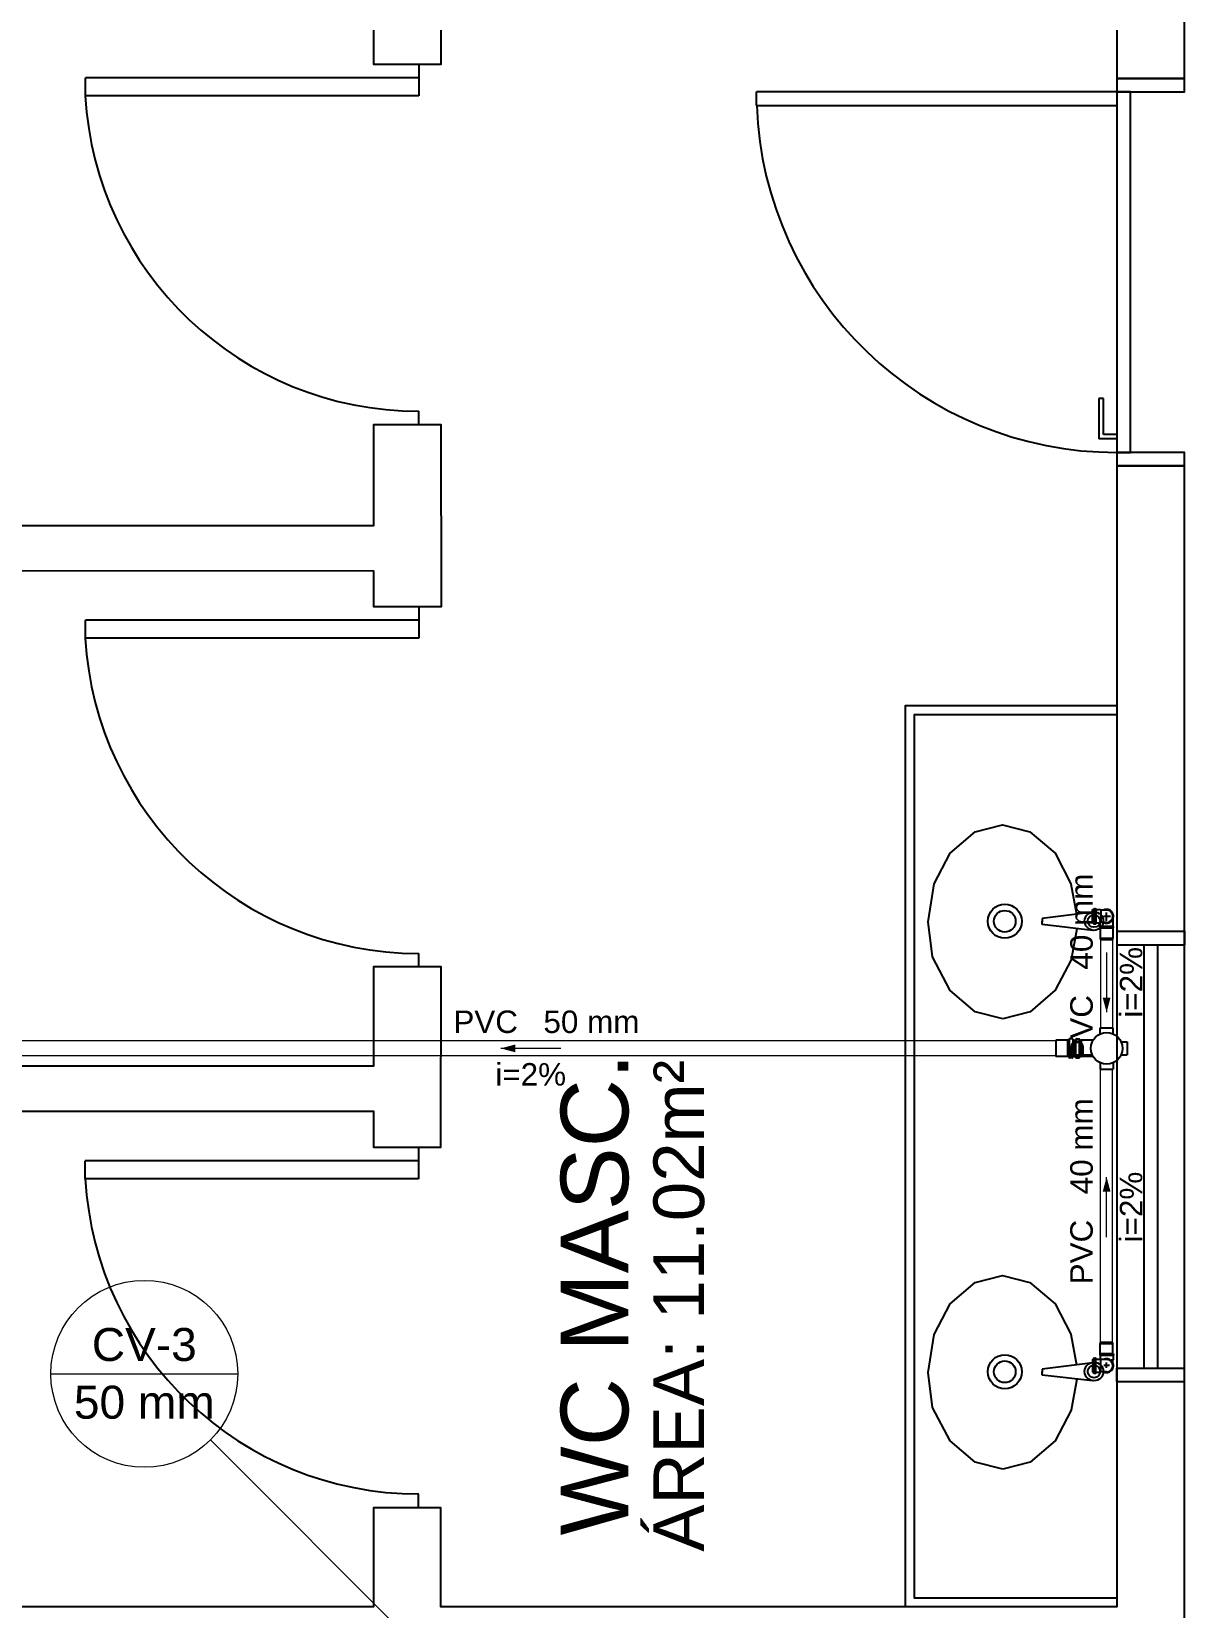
# Model space of a CAD drawing. Header units: millimetres. Extents: x -823 to -490, y -63 to 119.
# Drawn here: x -598.09 to -592.95, y 59.09 to 66.12 of the extents above; entities that cross this region are included whole.
import ezdxf

# ---------------------------------------------------------------- set-up
doc = ezdxf.new("R2010")
doc.units = ezdxf.units.MM
doc.header["$LTSCALE"] = 0.2
doc.header["$MEASUREMENT"] = 0
for name, color, linetype, lineweight in [('CV-Indicação coluna', 5, 'Continuous', 5), ('TQ-Condutos', 5, 'Continuous', 5), ('TQ-Sentido conduto', 9, 'Continuous', 5), ('TQ-Textos conduto', 7, 'Continuous', 5)]:
    doc.layers.add(name, color=color, linetype=linetype, lineweight=lineweight)
doc.layers.add('Simbolos', color=5, linetype='Continuous')
doc.layers.add('Simbolos_int', color=2, linetype='Continuous')
doc.styles.add('Arial', font='arial.ttf')

msp = doc.modelspace()

# ---------------------------------------------------------------- hatches: boundary and pattern name
at = {"layer": 'TQ-Sentido conduto', "linetype": 'Continuous'}
for points in [[(-593.2958, 61.747), (-593.2785, 61.8116), (-593.3131, 61.8116)], [(-595.9962, 61.5862), (-595.9317, 61.5689), (-595.9317, 61.6035)], [(-593.2958, 61.0127), (-593.3131, 60.9482), (-593.2785, 60.9482)]]:
    msp.add_hatch(color=256, dxfattribs=at).paths.add_polyline_path(points)

# ---------------------------------------------------------------- linework, layer by layer
for p, q in [((-596.3612, 65.9724), (-596.3612, 65.832)), ((-596.3612, 65.9122), (-597.8471, 65.9122)), ((-597.8471, 65.832), (-597.8471, 65.9122)), ((-596.3612, 65.832), (-597.8471, 65.832)), ((-594.8561, 65.7888), (-594.8561, 65.849)), ((-593.31, 64.4835), (-593.3301, 64.4835)), ((-593.3301, 64.4835), (-593.3301, 64.3029)), ((-593.31, 64.3229), (-593.31, 64.4835)), ((-596.3612, 64.3661), (-596.3612, 64.4263)), ((-593.2498, 64.3229), (-593.31, 64.3229)), ((-593.31, 64.3029), (-593.3301, 64.3029)), ((-593.2498, 64.3029), (-593.31, 64.3029)), ((-596.3612, 63.5554), (-596.3612, 63.4149)), ((-596.3612, 63.4952), (-597.8471, 63.4952)), ((-597.8471, 63.4149), (-597.8471, 63.4952)), ((-596.3612, 63.4149), (-597.8471, 63.4149)), ((-593.3572, 62.1928), (-593.5829, 62.1657)), ((-593.5829, 62.1657), (-593.5829, 62.1497)), ((-593.5829, 62.1377), (-593.5829, 62.1537)), ((-593.3572, 62.1116), (-593.5829, 62.1377)), ((-596.3612, 61.949), (-596.3612, 62.0092)), ((-596.3622, 61.0851), (-597.8481, 61.0851)), ((-597.8481, 61.0049), (-597.8481, 61.0851)), ((-596.3622, 61.1463), (-596.3622, 61.0049)), ((-596.3622, 61.0049), (-597.8481, 61.0049)), ((-593.3572, 60.1841), (-593.5829, 60.157)), ((-593.5829, 60.157), (-593.5829, 60.142)), ((-593.5829, 60.1299), (-593.5829, 60.145)), ((-593.3572, 60.1039), (-593.5829, 60.1299)), ((-596.3622, 59.539), (-596.3622, 59.5992))]:
    msp.add_line(p, q)
at = {"linetype": 'Continuous'}
for p, q in [((-593.2498, 65.849), (-594.8561, 65.849)), ((-594.8561, 65.7888), (-593.2498, 65.7888)), ((-593.2498, 62.1086), (-593.2498, 62.0484)), ((-593.2498, 62.1086), (-592.9488, 62.1086)), ((-592.9488, 62.1086), (-592.9488, 62.0484)), ((-593.2498, 62.0484), (-592.9488, 62.0484)), ((-593.1294, 62.0484), (-593.1294, 60.161)), ((-593.0692, 62.0484), (-593.0692, 60.161)), ((-593.2498, 60.161), (-592.9488, 60.161)), ((-593.2498, 60.1008), (-593.2498, 60.161)), ((-593.2498, 60.1008), (-592.9488, 60.1008)), ((-592.9488, 60.1008), (-592.9488, 60.161))]:
    msp.add_line(p, q, dxfattribs=at)
for points in [[(-593.2498, 66.1249), (-593.2498, 65.9092), (-592.9488, 65.9092), (-592.9488, 66.6407)], [(-596.5628, 66.1249), (-596.5628, 65.9724), (-596.2618, 65.9724), (-596.2618, 66.1249)], [(-599.5749, 63.7159), (-596.5628, 63.7149), (-596.5628, 63.5554), (-596.2608, 63.5554), (-596.2618, 64.3661), (-596.5628, 64.3661), (-596.5628, 63.9156), (-599.5749, 63.9156)], [(-592.9488, 56.9483), (-592.9488, 64.1825), (-593.2498, 64.1825), (-593.2498, 59.0965), (-596.2628, 59.0965), (-596.2628, 59.539), (-596.5628, 59.539), (-596.5628, 59.0965), (-599.5759, 59.0965)], [(-593.2498, 63.1129), (-594.1939, 63.1129), (-594.1939, 59.0965)], [(-593.2498, 63.0728), (-594.1538, 63.0728), (-594.1538, 59.1366), (-593.2498, 59.1366)], [(-593.7585, 61.7183), (-593.8809, 61.7494), (-593.9933, 61.8447), (-593.9933, 61.8447), (-594.0715, 61.9942), (-594.0715, 61.9942), (-594.0906, 62.1497), (-594.0906, 62.1497), (-594.0645, 62.3203), (-594.0645, 62.3203), (-593.9933, 62.4557), (-593.9933, 62.4557), (-593.8819, 62.551), (-593.8819, 62.551), (-593.7595, 62.5821), (-593.6381, 62.552), (-593.5247, 62.4557), (-593.5247, 62.4557), (-593.4545, 62.3203), (-593.4545, 62.3203), (-593.4294, 62.1838), (-593.4294, 62.1838)], [(-593.4284, 62.1196), (-593.4535, 61.9811), (-593.4535, 61.9811), (-593.5247, 61.8457), (-593.5247, 61.8457), (-593.6371, 61.7494), (-593.6371, 61.7494), (-593.7585, 61.7183)], [(-599.5759, 61.3059), (-596.5628, 61.3059), (-596.5628, 61.1463), (-596.2628, 61.1463), (-596.2618, 61.949), (-596.5628, 61.949), (-596.5628, 61.5065), (-599.5759, 61.5065)], [(-593.7585, 59.7105), (-593.8809, 59.7416), (-593.9933, 59.837), (-593.9933, 59.837), (-594.0715, 59.9855), (-594.0715, 59.9855), (-594.0906, 60.142), (-594.0906, 60.142), (-594.0645, 60.3115), (-594.0645, 60.3115), (-593.9933, 60.448), (-593.9933, 60.448), (-593.8819, 60.5433), (-593.8819, 60.5433), (-593.7595, 60.5744), (-593.6381, 60.5433), (-593.5247, 60.448), (-593.5247, 60.448), (-593.4545, 60.3126), (-593.4545, 60.3126), (-593.4294, 60.1761), (-593.4294, 60.1761)], [(-593.4284, 60.1119), (-593.4535, 59.9734), (-593.4535, 59.9734), (-593.5247, 59.837), (-593.5247, 59.837), (-593.6371, 59.7416), (-593.6371, 59.7416), (-593.7585, 59.7105)]]:
    msp.add_lwpolyline(points)
for points in [[(-593.2498, 65.849), (-592.9488, 65.849), (-592.9488, 65.9092), (-593.2498, 65.9092), (-593.2498, 65.849)], [(-593.2498, 64.2427), (-593.1896, 64.2427), (-593.1896, 65.849), (-593.2498, 65.849), (-593.2498, 64.2427)], [(-593.2498, 64.1825), (-592.9488, 64.1825), (-592.9488, 64.2427), (-593.2498, 64.2427), (-593.2498, 64.1825)]]:
    msp.add_lwpolyline(points, close=True)
for centre, radius in [((-593.7495, 62.1527), 0.0757), ((-593.7495, 62.1527), 0.0482), ((-593.3521, 62.1537), 0.0415), ((-593.3521, 62.1537), 0.0275), ((-593.7495, 60.145), 0.0757), ((-593.7495, 60.145), 0.0482), ((-593.3521, 60.146), 0.0415), ((-593.3521, 60.146), 0.0275)]:
    msp.add_circle(centre, radius)
for centre in [(-596.3602, 65.9163), (-596.3602, 63.4992), (-596.3602, 61.0901)]:
    msp.add_arc(centre, 1.49, 183.247, 269.935)
msp.add_arc((-593.2508, 65.848), 1.6055, 182.118, 270.027, dxfattribs=at)
at = {"layer": 'CV-Indicação coluna'}
for p, q in [((-598.0014, 60.1357), (-597.1682, 60.1357)), ((-597.2902, 59.8412), (-596.2554, 58.8063))]:
    msp.add_line(p, q, dxfattribs=at)
msp.add_circle((-597.5848, 60.1357), 0.4166, dxfattribs=at)
at = {"layer": 'Simbolos'}
for p, q in [((-593.3586, 62.1457), (-593.3586, 62.2046)), ((-593.3586, 62.2046), (-593.3544, 62.2046)), ((-593.3526, 62.2076), (-593.3531, 62.2056)), ((-593.3513, 62.2086), (-593.3449, 62.2086)), ((-593.3436, 62.2074), (-593.3435, 62.2058)), ((-593.3421, 62.2046), (-593.3232, 62.2046)), ((-593.3232, 62.2046), (-593.3212, 62.2026)), ((-593.3088, 62.2026), (-593.3212, 62.2026)), ((-593.2958, 62.2026), (-593.3088, 62.2026)), ((-593.3586, 62.1457), (-593.3544, 62.1457)), ((-593.3526, 62.1426), (-593.3531, 62.1447)), ((-593.3513, 62.1416), (-593.3449, 62.1416)), ((-593.3436, 62.1429), (-593.3435, 62.1444)), ((-593.3421, 62.1457), (-593.3232, 62.1457)), ((-593.3249, 62.1297), (-593.3249, 62.1457)), ((-593.3232, 62.1457), (-593.3212, 62.1476)), ((-593.3088, 62.1476), (-593.3212, 62.1476)), ((-593.2958, 62.1476), (-593.3088, 62.1476)), ((-593.2683, 62.1621), (-593.2683, 62.1513)), ((-593.2666, 62.1497), (-593.2683, 62.1513)), ((-593.2666, 62.1297), (-593.2666, 62.1497)), ((-593.3262, 62.1283), (-593.3249, 62.1297)), ((-593.3262, 62.123), (-593.3262, 62.1283)), ((-593.2653, 62.123), (-593.3262, 62.123)), ((-593.3241, 62.123), (-593.2675, 62.123)), ((-593.3241, 62.123), (-593.3241, 62.0776)), ((-593.3241, 62.0776), (-593.3225, 62.0716)), ((-593.2675, 62.0776), (-593.2691, 62.0716)), ((-593.2675, 62.123), (-593.2675, 62.0776)), ((-593.2653, 62.1283), (-593.2666, 62.1297)), ((-593.2653, 62.123), (-593.2653, 62.1283)), ((-593.3249, 61.6781), (-593.2666, 61.6781)), ((-593.3249, 61.6517), (-593.3249, 61.6781)), ((-593.2666, 61.6517), (-593.2666, 61.6781)), ((-593.4705, 61.6224), (-593.5227, 61.6224)), ((-593.4702, 61.6227), (-593.4705, 61.6224)), ((-593.464, 61.6227), (-593.4702, 61.6227)), ((-593.4623, 61.6274), (-593.4626, 61.6239)), ((-593.4493, 61.6287), (-593.461, 61.6287)), ((-593.448, 61.6277), (-593.4469, 61.6237)), ((-593.4398, 61.6227), (-593.4456, 61.6227)), ((-593.4398, 61.6227), (-593.4398, 61.5496)), ((-593.4398, 61.6227), (-593.434, 61.6227)), ((-593.4398, 61.6227), (-593.4398, 61.5496)), ((-593.4317, 61.6277), (-593.4327, 61.6237)), ((-593.4304, 61.6287), (-593.4187, 61.6287)), ((-593.4173, 61.6274), (-593.417, 61.6239)), ((-593.4157, 61.6227), (-593.4097, 61.6227)), ((-593.4097, 61.6227), (-593.4093, 61.6224)), ((-593.3563, 61.6224), (-593.4093, 61.6224)), ((-593.2302, 61.6153), (-593.2039, 61.6153)), ((-593.2039, 61.6153), (-593.2039, 61.557)), ((-593.4705, 61.5499), (-593.5227, 61.5499)), ((-593.4702, 61.5496), (-593.4705, 61.5499)), ((-593.464, 61.5496), (-593.4702, 61.5496)), ((-593.4623, 61.5449), (-593.4626, 61.5484)), ((-593.4493, 61.5437), (-593.461, 61.5437)), ((-593.448, 61.5447), (-593.4469, 61.5486)), ((-593.4398, 61.5496), (-593.4456, 61.5496)), ((-593.4398, 61.5496), (-593.434, 61.5496)), ((-593.4317, 61.5447), (-593.4327, 61.5486)), ((-593.4304, 61.5437), (-593.4187, 61.5437)), ((-593.4173, 61.5449), (-593.417, 61.5484)), ((-593.4157, 61.5496), (-593.4097, 61.5496)), ((-593.4097, 61.5496), (-593.4093, 61.5499)), ((-593.3563, 61.5499), (-593.4093, 61.5499)), ((-593.3249, 61.5206), (-593.3249, 61.4942)), ((-593.2666, 61.5206), (-593.2666, 61.4942)), ((-593.2302, 61.557), (-593.2039, 61.557)), ((-593.3249, 61.4942), (-593.2666, 61.4942)), ((-593.3241, 60.2696), (-593.3225, 60.2756)), ((-593.3241, 60.2242), (-593.3241, 60.2696)), ((-593.2675, 60.2696), (-593.2691, 60.2756)), ((-593.2675, 60.2242), (-593.2675, 60.2696)), ((-593.3586, 60.2015), (-593.3586, 60.1426)), ((-593.3586, 60.2015), (-593.3544, 60.2015)), ((-593.3526, 60.2046), (-593.3531, 60.2025)), ((-593.3513, 60.2056), (-593.3449, 60.2056)), ((-593.3436, 60.2043), (-593.3435, 60.2028)), ((-593.3421, 60.2015), (-593.3232, 60.2015)), ((-593.2653, 60.2242), (-593.3262, 60.2242)), ((-593.3262, 60.2242), (-593.3262, 60.2188)), ((-593.3262, 60.2188), (-593.3249, 60.2175)), ((-593.3249, 60.2175), (-593.3249, 60.2015)), ((-593.2675, 60.2242), (-593.3241, 60.2242)), ((-593.3232, 60.2015), (-593.3212, 60.1996)), ((-593.3088, 60.1996), (-593.3212, 60.1996)), ((-593.2958, 60.1996), (-593.3088, 60.1996)), ((-593.2666, 60.1975), (-593.2683, 60.1959)), ((-593.2683, 60.1851), (-593.2683, 60.1959)), ((-593.2653, 60.2188), (-593.2666, 60.2175)), ((-593.2666, 60.2175), (-593.2666, 60.1975)), ((-593.2653, 60.2242), (-593.2653, 60.2188)), ((-593.3586, 60.1426), (-593.3544, 60.1426)), ((-593.3526, 60.1396), (-593.3531, 60.1416)), ((-593.3513, 60.1386), (-593.3449, 60.1386)), ((-593.3436, 60.1398), (-593.3435, 60.1414)), ((-593.3421, 60.1426), (-593.3232, 60.1426)), ((-593.3232, 60.1426), (-593.3212, 60.1446)), ((-593.3088, 60.1446), (-593.3212, 60.1446)), ((-593.2958, 60.1446), (-593.3088, 60.1446))]:
    msp.add_line(p, q, dxfattribs=at)
for points in [[(-593.3544, 62.2046), (-593.3542, 62.2046), (-593.3541, 62.2046), (-593.3539, 62.2047), (-593.3537, 62.2048), (-593.3535, 62.2049), (-593.3534, 62.2051), (-593.3533, 62.2052), (-593.3532, 62.2054), (-593.3531, 62.2056)], [(-593.3513, 62.2086), (-593.3515, 62.2086), (-593.3517, 62.2085), (-593.3519, 62.2085), (-593.352, 62.2084), (-593.3522, 62.2082), (-593.3523, 62.2081), (-593.3524, 62.208), (-593.3525, 62.2078), (-593.3526, 62.2076)], [(-593.3436, 62.2074), (-593.3436, 62.2076), (-593.3437, 62.2078), (-593.3438, 62.208), (-593.3439, 62.2082), (-593.3441, 62.2083), (-593.3443, 62.2084), (-593.3445, 62.2085), (-593.3447, 62.2086), (-593.3449, 62.2086)], [(-593.3434, 62.2058), (-593.3434, 62.2056), (-593.3433, 62.2054), (-593.3432, 62.2052), (-593.3431, 62.205), (-593.3429, 62.2049), (-593.3427, 62.2047), (-593.3425, 62.2046), (-593.3423, 62.2046), (-593.3421, 62.2046)], [(-593.2827, 62.2026), (-593.2855, 62.2038), (-593.2884, 62.2047), (-593.2913, 62.2052), (-593.2943, 62.2055), (-593.2973, 62.2055), (-593.3003, 62.2052), (-593.3032, 62.2047), (-593.3061, 62.2038), (-593.3088, 62.2026)], [(-593.2958, 62.1476), (-593.291, 62.148), (-593.2864, 62.1493), (-593.282, 62.1513), (-593.2781, 62.154), (-593.2747, 62.1574), (-593.272, 62.1614), (-593.2699, 62.1657), (-593.2687, 62.1703), (-593.2683, 62.1751), (-593.2687, 62.1799), (-593.2699, 62.1845), (-593.272, 62.1889), (-593.2747, 62.1928), (-593.2781, 62.1962), (-593.282, 62.1989), (-593.2864, 62.201), (-593.291, 62.2022), (-593.2958, 62.2026)], [(-593.3531, 62.1447), (-593.3532, 62.1448), (-593.3533, 62.145), (-593.3534, 62.1452), (-593.3535, 62.1453), (-593.3537, 62.1454), (-593.3539, 62.1455), (-593.3541, 62.1456), (-593.3542, 62.1456), (-593.3544, 62.1457)], [(-593.3526, 62.1426), (-593.3525, 62.1425), (-593.3524, 62.1423), (-593.3523, 62.1421), (-593.3522, 62.142), (-593.352, 62.1419), (-593.3519, 62.1418), (-593.3517, 62.1417), (-593.3515, 62.1417), (-593.3513, 62.1416)], [(-593.3449, 62.1416), (-593.3447, 62.1417), (-593.3445, 62.1417), (-593.3443, 62.1418), (-593.3441, 62.1419), (-593.3439, 62.1421), (-593.3438, 62.1422), (-593.3437, 62.1424), (-593.3436, 62.1426), (-593.3436, 62.1429)], [(-593.3421, 62.1457), (-593.3423, 62.1456), (-593.3425, 62.1456), (-593.3427, 62.1455), (-593.3429, 62.1454), (-593.3431, 62.1452), (-593.3432, 62.1451), (-593.3433, 62.1449), (-593.3434, 62.1446), (-593.3434, 62.1444)], [(-593.3261, 61.6499), (-593.3258, 61.65), (-593.3256, 61.6502), (-593.3254, 61.6503), (-593.3253, 61.6505), (-593.3252, 61.6507), (-593.325, 61.651), (-593.325, 61.6512), (-593.3249, 61.6515), (-593.3249, 61.6517)], [(-593.2666, 61.6517), (-593.2666, 61.6515), (-593.2666, 61.6512), (-593.2665, 61.651), (-593.2664, 61.6507), (-593.2663, 61.6505), (-593.2661, 61.6503), (-593.2659, 61.6502), (-593.2657, 61.65), (-593.2655, 61.6499)], [(-593.464, 61.6227), (-593.4637, 61.6227), (-593.4635, 61.6228), (-593.4633, 61.6229), (-593.4631, 61.623), (-593.463, 61.6231), (-593.4628, 61.6233), (-593.4627, 61.6235), (-593.4627, 61.6237), (-593.4626, 61.6239)], [(-593.461, 61.6287), (-593.4612, 61.6286), (-593.4614, 61.6286), (-593.4616, 61.6285), (-593.4618, 61.6284), (-593.462, 61.6282), (-593.4621, 61.6281), (-593.4622, 61.6279), (-593.4623, 61.6277), (-593.4623, 61.6274)], [(-593.448, 61.6277), (-593.448, 61.6279), (-593.4481, 61.628), (-593.4483, 61.6282), (-593.4484, 61.6283), (-593.4485, 61.6284), (-593.4487, 61.6285), (-593.4489, 61.6286), (-593.4491, 61.6286), (-593.4493, 61.6287)], [(-593.4469, 61.6237), (-593.4469, 61.6235), (-593.4468, 61.6233), (-593.4467, 61.6232), (-593.4465, 61.6231), (-593.4464, 61.6229), (-593.4462, 61.6228), (-593.446, 61.6228), (-593.4458, 61.6227), (-593.4456, 61.6227)], [(-593.434, 61.6227), (-593.4338, 61.6227), (-593.4336, 61.6228), (-593.4334, 61.6228), (-593.4333, 61.6229), (-593.4331, 61.6231), (-593.433, 61.6232), (-593.4329, 61.6233), (-593.4328, 61.6235), (-593.4327, 61.6237)], [(-593.4304, 61.6287), (-593.4305, 61.6286), (-593.4307, 61.6286), (-593.4309, 61.6285), (-593.4311, 61.6284), (-593.4312, 61.6283), (-593.4314, 61.6282), (-593.4315, 61.628), (-593.4316, 61.6279), (-593.4316, 61.6277)], [(-593.4173, 61.6274), (-593.4174, 61.6277), (-593.4174, 61.6279), (-593.4175, 61.6281), (-593.4177, 61.6282), (-593.4178, 61.6284), (-593.418, 61.6285), (-593.4182, 61.6286), (-593.4184, 61.6286), (-593.4187, 61.6287)], [(-593.417, 61.6239), (-593.417, 61.6237), (-593.4169, 61.6235), (-593.4168, 61.6233), (-593.4167, 61.6231), (-593.4165, 61.623), (-593.4163, 61.6229), (-593.4161, 61.6228), (-593.4159, 61.6227), (-593.4157, 61.6227)], [(-593.232, 61.6164), (-593.2319, 61.6162), (-593.2318, 61.616), (-593.2316, 61.6158), (-593.2314, 61.6157), (-593.2312, 61.6155), (-593.231, 61.6154), (-593.2307, 61.6154), (-593.2305, 61.6153), (-593.2302, 61.6153)], [(-593.4626, 61.5484), (-593.4627, 61.5486), (-593.4627, 61.5488), (-593.4628, 61.549), (-593.463, 61.5492), (-593.4631, 61.5493), (-593.4633, 61.5495), (-593.4635, 61.5496), (-593.4637, 61.5496), (-593.464, 61.5496)], [(-593.4623, 61.5449), (-593.4623, 61.5447), (-593.4622, 61.5445), (-593.4621, 61.5443), (-593.462, 61.5441), (-593.4618, 61.544), (-593.4616, 61.5438), (-593.4614, 61.5438), (-593.4612, 61.5437), (-593.461, 61.5437)], [(-593.4493, 61.5437), (-593.4491, 61.5437), (-593.4489, 61.5437), (-593.4487, 61.5438), (-593.4485, 61.5439), (-593.4484, 61.544), (-593.4483, 61.5442), (-593.4481, 61.5443), (-593.448, 61.5445), (-593.448, 61.5447)], [(-593.4456, 61.5496), (-593.4458, 61.5496), (-593.446, 61.5496), (-593.4462, 61.5495), (-593.4464, 61.5494), (-593.4465, 61.5493), (-593.4467, 61.5491), (-593.4468, 61.549), (-593.4469, 61.5488), (-593.4469, 61.5486)], [(-593.4327, 61.5486), (-593.4328, 61.5488), (-593.4329, 61.549), (-593.433, 61.5491), (-593.4331, 61.5493), (-593.4333, 61.5494), (-593.4334, 61.5495), (-593.4336, 61.5496), (-593.4338, 61.5496), (-593.434, 61.5496)], [(-593.4316, 61.5447), (-593.4316, 61.5445), (-593.4315, 61.5443), (-593.4314, 61.5442), (-593.4312, 61.544), (-593.4311, 61.5439), (-593.4309, 61.5438), (-593.4307, 61.5437), (-593.4305, 61.5437), (-593.4304, 61.5437)], [(-593.4187, 61.5437), (-593.4184, 61.5437), (-593.4182, 61.5438), (-593.418, 61.5438), (-593.4178, 61.544), (-593.4177, 61.5441), (-593.4175, 61.5443), (-593.4174, 61.5445), (-593.4174, 61.5447), (-593.4173, 61.5449)], [(-593.4157, 61.5496), (-593.4159, 61.5496), (-593.4161, 61.5496), (-593.4163, 61.5495), (-593.4165, 61.5493), (-593.4167, 61.5492), (-593.4168, 61.549), (-593.4169, 61.5488), (-593.417, 61.5486), (-593.417, 61.5484)], [(-593.3249, 61.5206), (-593.3249, 61.5209), (-593.325, 61.5211), (-593.325, 61.5214), (-593.3252, 61.5216), (-593.3253, 61.5218), (-593.3254, 61.522), (-593.3256, 61.5222), (-593.3258, 61.5223), (-593.3261, 61.5224)], [(-593.2655, 61.5224), (-593.2657, 61.5223), (-593.2659, 61.5222), (-593.2661, 61.522), (-593.2663, 61.5218), (-593.2664, 61.5216), (-593.2665, 61.5214), (-593.2666, 61.5211), (-593.2666, 61.5209), (-593.2666, 61.5206)], [(-593.2302, 61.557), (-593.2305, 61.557), (-593.2307, 61.557), (-593.231, 61.5569), (-593.2312, 61.5568), (-593.2314, 61.5567), (-593.2316, 61.5565), (-593.2318, 61.5563), (-593.2319, 61.5561), (-593.232, 61.5559)], [(-593.3544, 60.2015), (-593.3542, 60.2016), (-593.3541, 60.2016), (-593.3539, 60.2017), (-593.3537, 60.2018), (-593.3535, 60.2019), (-593.3534, 60.202), (-593.3533, 60.2022), (-593.3532, 60.2024), (-593.3531, 60.2025)], [(-593.3513, 60.2056), (-593.3515, 60.2055), (-593.3517, 60.2055), (-593.3519, 60.2054), (-593.352, 60.2053), (-593.3522, 60.2052), (-593.3523, 60.2051), (-593.3524, 60.2049), (-593.3525, 60.2047), (-593.3526, 60.2046)], [(-593.3436, 60.2043), (-593.3436, 60.2045), (-593.3437, 60.2048), (-593.3438, 60.205), (-593.3439, 60.2051), (-593.3441, 60.2053), (-593.3443, 60.2054), (-593.3445, 60.2055), (-593.3447, 60.2055), (-593.3449, 60.2056)], [(-593.3435, 60.2028), (-593.3434, 60.2025), (-593.3434, 60.2023), (-593.3432, 60.2021), (-593.3431, 60.202), (-593.3429, 60.2018), (-593.3428, 60.2017), (-593.3426, 60.2016), (-593.3423, 60.2016), (-593.3421, 60.2015)], [(-593.2958, 60.1446), (-593.2926, 60.1448), (-593.2894, 60.1453), (-593.2864, 60.1462), (-593.2834, 60.1475), (-593.2807, 60.1491), (-593.2781, 60.151), (-593.2758, 60.1532), (-593.2737, 60.1557), (-593.272, 60.1583), (-593.2705, 60.1612), (-593.2694, 60.1642), (-593.2687, 60.1673), (-593.2683, 60.1705), (-593.2683, 60.1737), (-593.2687, 60.1769), (-593.2694, 60.18), (-593.2705, 60.183), (-593.272, 60.1858), (-593.2737, 60.1885), (-593.2758, 60.191), (-593.2781, 60.1932), (-593.2807, 60.1951), (-593.2834, 60.1967), (-593.2864, 60.1979), (-593.2894, 60.1988), (-593.2926, 60.1994), (-593.2958, 60.1996)], [(-593.3531, 60.1416), (-593.3532, 60.1418), (-593.3533, 60.142), (-593.3534, 60.1421), (-593.3535, 60.1423), (-593.3537, 60.1424), (-593.3539, 60.1425), (-593.3541, 60.1426), (-593.3542, 60.1426), (-593.3544, 60.1426)], [(-593.3526, 60.1396), (-593.3525, 60.1394), (-593.3524, 60.1392), (-593.3523, 60.1391), (-593.3522, 60.1389), (-593.352, 60.1388), (-593.3519, 60.1387), (-593.3517, 60.1387), (-593.3515, 60.1386), (-593.3513, 60.1386)], [(-593.3449, 60.1386), (-593.3447, 60.1386), (-593.3445, 60.1387), (-593.3443, 60.1388), (-593.3441, 60.1389), (-593.3439, 60.139), (-593.3438, 60.1392), (-593.3437, 60.1394), (-593.3436, 60.1396), (-593.3436, 60.1398)], [(-593.3421, 60.1426), (-593.3423, 60.1426), (-593.3426, 60.1425), (-593.3428, 60.1425), (-593.3429, 60.1423), (-593.3431, 60.1422), (-593.3432, 60.142), (-593.3434, 60.1418), (-593.3434, 60.1416), (-593.3435, 60.1414)], [(-593.3088, 60.1446), (-593.3061, 60.1434), (-593.3032, 60.1425), (-593.3003, 60.1419), (-593.2973, 60.1417), (-593.2943, 60.1417), (-593.2913, 60.1419), (-593.2884, 60.1425), (-593.2855, 60.1434), (-593.2827, 60.1446)]]:
    msp.add_lwpolyline(points, dxfattribs=at)
msp.add_circle((-593.2958, 61.5862), 0.0705, dxfattribs=at)
at = {"layer": 'Simbolos_int'}
for p, q in [((-593.3534, 62.2046), (-593.3534, 62.1457)), ((-593.3433, 62.2046), (-593.3433, 62.1457)), ((-593.3212, 62.2026), (-593.3212, 62.1476)), ((-593.3094, 62.1751), (-593.2787, 62.1751)), ((-593.2958, 62.1551), (-593.2958, 62.1921)), ((-593.2683, 62.1513), (-593.2767, 62.1513)), ((-593.2666, 62.1297), (-593.3249, 62.1297)), ((-593.3241, 62.0776), (-593.2675, 62.0776)), ((-593.3225, 62.0716), (-593.2691, 62.0716)), ((-593.5227, 61.6224), (-593.5227, 61.5499)), ((-593.4702, 61.6227), (-593.4702, 61.5496)), ((-593.4627, 61.6227), (-593.4627, 61.5496)), ((-593.4467, 61.6227), (-593.4467, 61.5496)), ((-593.433, 61.5496), (-593.433, 61.6227)), ((-593.4169, 61.5496), (-593.4169, 61.6227)), ((-593.4093, 61.6224), (-593.4093, 61.5862)), ((-593.4093, 61.5499), (-593.4093, 61.5862)), ((-593.2675, 60.2696), (-593.3241, 60.2696)), ((-593.2691, 60.2756), (-593.3225, 60.2756)), ((-593.3534, 60.1426), (-593.3534, 60.2015)), ((-593.3433, 60.1426), (-593.3433, 60.2015)), ((-593.2666, 60.2175), (-593.3249, 60.2175)), ((-593.3212, 60.1446), (-593.3212, 60.1996)), ((-593.283, 60.1721), (-593.3085, 60.1721)), ((-593.2958, 60.1628), (-593.2958, 60.1858)), ((-593.2683, 60.1959), (-593.2767, 60.1959))]:
    msp.add_line(p, q, dxfattribs=at)
for points in [[(-593.2827, 62.1476), (-593.2796, 62.1493), (-593.2767, 62.1513), (-593.2741, 62.1537), (-593.2718, 62.1564), (-593.2697, 62.1593), (-593.2681, 62.1624), (-593.2668, 62.1657), (-593.2659, 62.1692), (-593.2654, 62.1727), (-593.2653, 62.1762), (-593.2657, 62.1797), (-593.2664, 62.1832), (-593.2675, 62.1865), (-593.2691, 62.1897), (-593.2709, 62.1928), (-593.2732, 62.1955), (-593.2757, 62.198), (-593.2785, 62.2002), (-593.2815, 62.202), (-593.2847, 62.2035), (-593.2881, 62.2046), (-593.2916, 62.2053), (-593.2951, 62.2056), (-593.2986, 62.2054), (-593.3021, 62.2049), (-593.3056, 62.204), (-593.3088, 62.2026)], [(-593.3088, 62.1476), (-593.3061, 62.1464), (-593.3032, 62.1456), (-593.3003, 62.145), (-593.2973, 62.1447), (-593.2943, 62.1447), (-593.2913, 62.145), (-593.2884, 62.1456), (-593.2855, 62.1464), (-593.2827, 62.1476)], [(-593.2827, 60.1996), (-593.2855, 60.2008), (-593.2884, 60.2016), (-593.2913, 60.2022), (-593.2943, 60.2025), (-593.2973, 60.2025), (-593.3003, 60.2022), (-593.3032, 60.2016), (-593.3061, 60.2008), (-593.3088, 60.1996)], [(-593.3088, 60.1446), (-593.3039, 60.1427), (-593.2986, 60.1418), (-593.2933, 60.1417), (-593.2881, 60.1426), (-593.2831, 60.1444), (-593.2785, 60.147), (-593.2744, 60.1504), (-593.2709, 60.1544), (-593.2683, 60.159), (-593.2664, 60.164), (-593.2654, 60.1692), (-593.2654, 60.1745), (-593.2663, 60.1798), (-593.2681, 60.1848), (-593.2707, 60.1894), (-593.2741, 60.1935), (-593.2781, 60.1969), (-593.2827, 60.1996)]]:
    msp.add_lwpolyline(points, dxfattribs=at)
at = {"layer": 'TQ-Condutos'}
for p, q in [((-593.3225, 62.0716), (-593.3225, 61.6781)), ((-593.2691, 62.0716), (-593.2691, 61.6781)), ((-593.5227, 61.6196), (-598.3344, 61.6196)), ((-593.5227, 61.5528), (-598.3344, 61.5528)), ((-593.3225, 60.2756), (-593.3225, 61.4942)), ((-593.2691, 60.2756), (-593.2691, 61.4942))]:
    msp.add_line(p, q, dxfattribs=at)
at = {"layer": 'TQ-Sentido conduto'}
for points in [[(-593.2958, 62.0143), (-593.2958, 61.747)], [(-595.729, 61.5862), (-595.9962, 61.5862)], [(-593.2958, 60.7455), (-593.2958, 61.0127)]]:
    msp.add_lwpolyline(points, dxfattribs=at)

# ---------------------------------------------------------------- texts
at = {"rotation": 90.00021, "line_spacing_factor": 0.798, "style": 'Arial'}
for s, insert, char_height, width, attachment_point in [('WC MASC.', (-595.4233, 59.4156), 0.3012, 2.89151, 7), ('ÁREA: 11.02m²', (-595.0864, 60.439), 0.2259, 3.52404, 8)]:
    msp.add_mtext(s, dxfattribs=dict(at, insert=insert, char_height=char_height, width=width, attachment_point=attachment_point))
at = {"layer": 'CV-Indicação coluna', "char_height": 0.14698, "attachment_point": 8, "line_spacing_factor": 0.6, "style": 'Arial'}
for s, insert, width in [('CV-3', (-597.5848, 60.1909), 0.935633), ('50 mm', (-597.5848, 59.9336), 1.254904)]:
    msp.add_mtext(s, dxfattribs=dict(at, insert=insert, width=width))
at = {"layer": 'TQ-Textos conduto', "char_height": 0.10021, "rotation": 90.00021, "line_spacing_factor": 0.6, "style": 'Arial'}
for s, insert, width, attachment_point in [('40 mm', (-593.3562, 61.9374), 0.855617, 7), ('i=2%', (-593.1358, 61.8806), 0.630293, 8), ('PVC', (-593.3562, 61.8239), 0.57591, 9), ('40 mm', (-593.3562, 60.9359), 0.855617, 7), ('i=2%', (-593.1358, 60.8791), 0.630293, 8), ('PVC', (-593.3562, 60.8223), 0.57591, 9)]:
    msp.add_mtext(s, dxfattribs=dict(at, insert=insert, width=width, attachment_point=attachment_point))
at = {"layer": 'TQ-Textos conduto', "char_height": 0.10021, "line_spacing_factor": 0.6, "style": 'Arial'}
for s, insert, width, attachment_point in [('PVC', (-595.9194, 61.6533), 0.57591, 9), ('50 mm', (-595.8058, 61.6533), 0.855617, 7), ('i=2%', (-595.8626, 61.4195), 0.630293, 8)]:
    msp.add_mtext(s, dxfattribs=dict(at, insert=insert, width=width, attachment_point=attachment_point))

doc.saveas('drawing.dxf')
